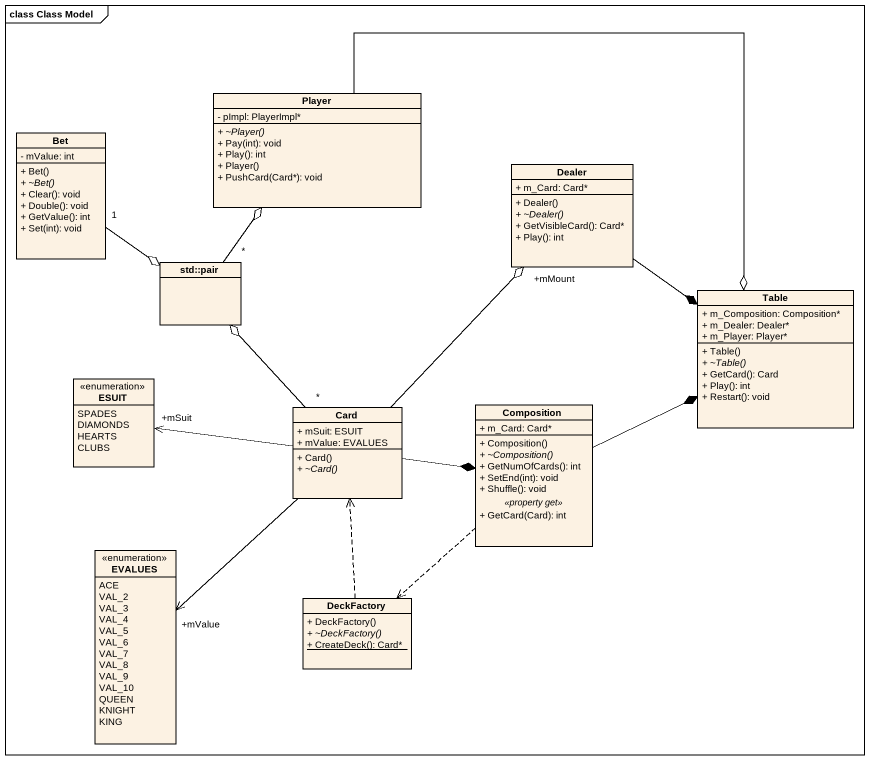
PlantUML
@startuml
mainframe class Class Model
hide circle
hide empty members
skinparam classAttributeIconSize 0
class Player {
  - pImpl: PlayerImpl*
  {abstract} + ~Player()
  + Pay(int): void
  + Play(): int
  + Player()
  + PushCard(Card*): void
}
class Bet {
  - mValue: int
  + Bet()
  {abstract} + ~Bet()
  + Clear(): void
  + Double(): void
  + GetValue(): int
  + Set(int): void
}
class Dealer {
  + m_Card: Card*
  + Dealer()
  {abstract} + ~Dealer()
  + GetVisibleCard(): Card*
  + Play(): int
}
class "std::pair" as std_pair
class Table {
  + m_Composition: Composition*
  + m_Dealer: Dealer*
  + m_Player: Player*
  + Table()
  {abstract} + ~Table()
  + GetCard(): Card
  + Play(): int
  + Restart(): void
}
enum ESUIT {
  SPADES
  DIAMONDS
  HEARTS
  CLUBS
}
class "Card" as Card_ {
  + mSuit: ESUIT
  + mValue: EVALUES
  + Card()
  {abstract} + ~Card()
}
class Composition {
  + m_Card: Card*
  --
  + Composition()
  {abstract} + ~Composition()
  + GetNumOfCards(): int
  + SetEnd(int): void
  + Shuffle(): void
  .. <<property get>> ..
  + GetCard(Card): int
}
enum EVALUES {
  ACE
  VAL_2
  VAL_3
  VAL_4
  VAL_5
  VAL_6
  VAL_7
  VAL_8
  VAL_9
  VAL_10
  QUEEN
  KNIGHT
  KING
}
class DeckFactory {
  + DeckFactory()
  {abstract} + ~DeckFactory()
  {static} + CreateDeck(): Card*
}
Player -right-o Table
Bet "1" --o std_pair
Dealer --* Table
std_pair "*" -up-o Player
Card_ -up-o "+mMount" Dealer
Card_ "*" -up-o std_pair
Card_ -left-> "+mSuit" ESUIT
Card_ -right-* Composition
Card_ --> "+mValue" EVALUES
Composition -right-* Table
Composition ..> DeckFactory
DeckFactory .up.> Card_
@enduml
